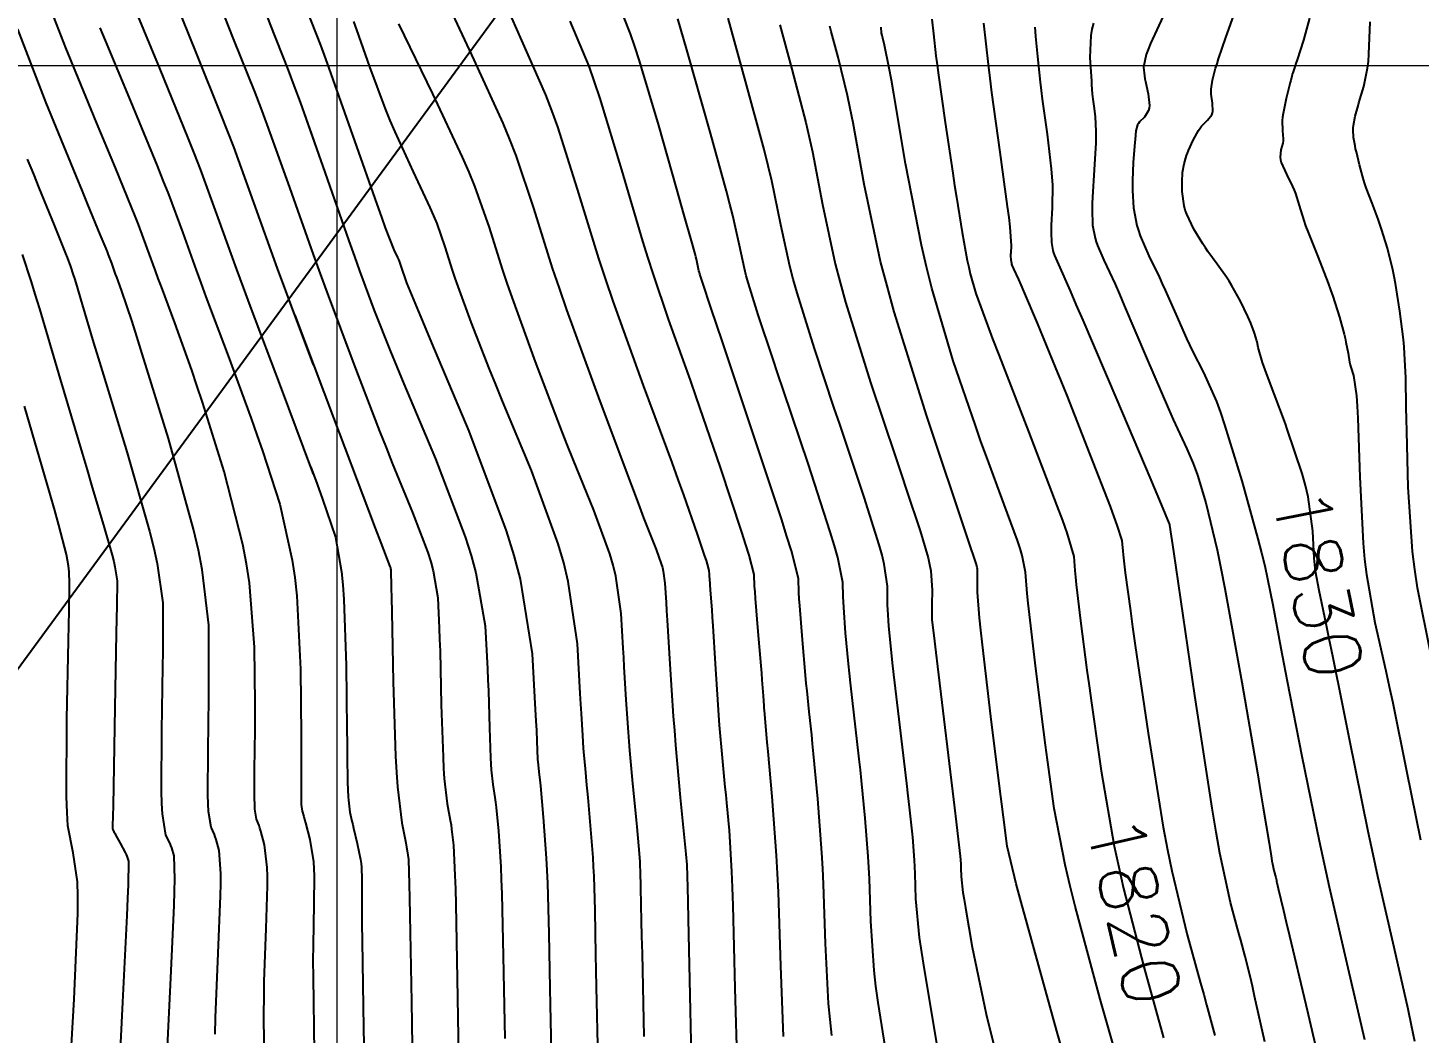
# Model space of a CAD drawing. Header units: metres. Extents: x 837475 to 838479, y 1189012 to 1191015.
# Drawn here: x 837855.7 to 837949.4, y 1189348.7 to 1189416.4 of the extents above; entities that cross this region are included whole.
import ezdxf

# ---------------------------------------------------------------- set-up
doc = ezdxf.new("R2010")
doc.units = ezdxf.units.M
doc.header["$LTSCALE"] = 0.3
doc.layers.add('COORD', color=7, linetype='Continuous', lineweight=20)
for name, color, linetype in [('CORREDORVIA', 70, 'Continuous'), ('COTAS 10', 1, 'Continuous'), ('COTAS INT', 252, 'Continuous')]:
    doc.layers.add(name, color=color, linetype=linetype)
doc.styles.get("Standard").update_dxf_attribs({"font": 'simplex.shx'})

msp = doc.modelspace()

# ---------------------------------------------------------------- linework, layer by layer
at = {"layer": 'COORD'}
for p, q in [((837876.514, 1189013.872), (837876.514, 1191013.872)), ((837476.514, 1189413.872), (838476.514, 1189413.872))]:
    msp.add_line(p, q, dxfattribs=at)
at = {"layer": 'CORREDORVIA'}
msp.add_lwpolyline([(838157.033, 1190996.193), (838237.174, 1190821.339), (838237.001, 1190602.875), (838240.031, 1190437.198), (838223.537, 1190366.272), (838212.196, 1190288.92), (838221.396, 1189997.878), (837954.545, 1189509.173), (837751.159, 1189231.384), (837593.191, 1189234.399), (837744.487, 1189686.609), (837750.277, 1189933.973), (837723.624, 1190051.525), (837726.092, 1190134.48), (837885.383, 1190229.429), (837983.184, 1190344.12), (837817.554, 1190502.187), (837798.033, 1190660.17), (837963.574, 1190795.982), (837910.676, 1191000.965)], close=True, dxfattribs=at)
at = {"layer": 'COTAS 10'}
for points in [[(837874.923, 1189393.712), (837873.663, 1189397.065), (837873.058, 1189398.698), (837872.502, 1189400.21), (837870.912, 1189404.648), (837869.552, 1189408.397), (837869.142, 1189409.472), (837868.717, 1189410.565), (837867.062, 1189414.648), (837865.606, 1189418.251)], [(837897.183, 1189348.498), (837897.061, 1189354.081), (837897.036, 1189355.247), (837897.015, 1189356.249), (837896.97, 1189358.498), (837896.936, 1189359.649), (837896.921, 1189359.959), (837896.904, 1189360.265), (837896.823, 1189361.339), (837896.704, 1189362.62), (837896.662, 1189363.056), (837896.617, 1189363.529), (837896.424, 1189365.531), (837896.224, 1189367.755), (837896.174, 1189368.367), (837896.127, 1189368.978), (837895.98, 1189371.17), (837895.847, 1189373.389), (837895.81, 1189374.016), (837895.773, 1189374.648), (837895.636, 1189376.979), (837895.27, 1189379.485), (837895.088, 1189380.229), (837894.87, 1189380.994), (837893.794, 1189383.936), (837892.398, 1189387.345), (837891.979, 1189388.404), (837891.546, 1189389.513), (837889.867, 1189393.936), (837888.314, 1189398.21), (837887.961, 1189399.225), (837887.642, 1189400.167), (837886.766, 1189402.963), (837885.783, 1189405.757), (837885.395, 1189406.697), (837884.958, 1189407.711), (837882.963, 1189411.975), (837881.058, 1189415.897), (837880.677, 1189416.695)], [(837913.656, 1189346.26), (837912.929, 1189350.777), (837912.784, 1189351.891), (837912.665, 1189352.945), (837912.44, 1189356.26), (837912.345, 1189359.106), (837912.307, 1189359.865), (837912.264, 1189360.611), (837912.067, 1189363.199), (837911.82, 1189365.735), (837911.745, 1189366.447), (837911.667, 1189367.164), (837911.073, 1189372.311), (837911.003, 1189372.958), (837910.938, 1189373.584), (837910.742, 1189375.667), (837910.614, 1189377.371), (837910.593, 1189377.758), (837910.576, 1189378.109), (837910.567, 1189379.073), (837910.224, 1189380.743), (837909.997, 1189381.539), (837909.714, 1189382.48), (837908.218, 1189387.083), (837906.568, 1189391.991), (837906.187, 1189393.124), (837905.84, 1189394.16), (837904.861, 1189397.083), (837904.203, 1189399.191), (837904.058, 1189399.713), (837903.928, 1189400.207), (837903.594, 1189401.768), (837903.156, 1189403.77), (837902.961, 1189404.542), (837902.734, 1189405.409), (837901.65, 1189409.327), (837900.528, 1189413.266), (837900.278, 1189414.145), (837900.053, 1189414.934), (837899.461, 1189417.02)], [(837916.557, 1189416.997), (837916.653, 1189416.012), (837916.827, 1189414.531), (837916.907, 1189413.927), (837917.001, 1189413.238), (837917.452, 1189410.045), (837917.953, 1189406.63), (837918.078, 1189405.801), (837918.198, 1189405.023), (837918.579, 1189402.632), (837918.93, 1189400.748), (837919.03, 1189400.29), (837919.132, 1189399.858), (837919.508, 1189398.526), (837920.285, 1189396.4), (837920.639, 1189395.468), (837921.053, 1189394.387), (837923.047, 1189389.241), (837924.967, 1189384.228), (837925.333, 1189383.231), (837925.628, 1189382.403), (837926.098, 1189380.821), (837926.169, 1189379.866), (837926.214, 1189379.432), (837926.268, 1189378.926), (837926.555, 1189376.486), (837926.984, 1189373.162), (837927.129, 1189372.097), (837927.285, 1189370.97), (837927.809, 1189367.329), (837927.944, 1189366.381), (837928.829, 1189361.316), (837929.127, 1189359.89), (837929.45, 1189358.454), (837930.808, 1189353.18), (837932.036, 1189348.805), (837932.147, 1189348.406)], [(837949.063, 1189348.16), (837948.842, 1189349.232), (837948.608, 1189350.329), (837947.659, 1189354.488), (837946.57, 1189359.265), (837946.249, 1189360.751), (837945.919, 1189362.307), (837944.656, 1189368.515), (837944.21, 1189370.752), (837943.539, 1189374.106), (837943.302, 1189375.272), (837943.096, 1189376.274), (837942.612, 1189378.515), (837942.378, 1189379.837), (837942.329, 1189380.26), (837942.287, 1189380.706), (837942.194, 1189382.524), (837941.882, 1189384.833), (837941.703, 1189385.591), (837941.482, 1189386.399), (837940.474, 1189389.38), (837940.35, 1189389.745), (837939.217, 1189392.773), (837938.997, 1189393.381), (837938.817, 1189393.889), (837938.505, 1189394.893), (837938.437, 1189395.267), (837938.411, 1189395.377), (837938.382, 1189395.492), (837938.253, 1189395.931), (837938.019, 1189396.528), (837937.924, 1189396.742), (837937.816, 1189396.977), (837937.32, 1189398), (837936.728, 1189399.09), (837936.56, 1189399.367), (837936.391, 1189399.634), (837935.765, 1189400.506), (837935.137, 1189401.354), (837934.965, 1189401.604), (837934.795, 1189401.862), (837934.19, 1189402.852), (837933.704, 1189403.871), (837933.609, 1189404.148), (837933.532, 1189404.422), (837933.395, 1189405.392), (837933.4, 1189406.259), (837933.412, 1189406.468), (837933.429, 1189406.664), (837933.527, 1189407.261), (837933.699, 1189407.815), (837933.762, 1189407.984), (837933.832, 1189408.16), (837934.139, 1189408.853), (837934.5, 1189409.507), (837934.603, 1189409.659), (837934.708, 1189409.798), (837935.1, 1189410.195), (837935.397, 1189410.563), (837935.442, 1189410.684), (837935.471, 1189410.814), (837935.441, 1189411.35), (837935.359, 1189411.945), (837935.354, 1189412.111), (837935.358, 1189412.278), (837935.437, 1189412.886), (837935.654, 1189413.702), (837935.744, 1189413.999), (837935.848, 1189414.328), (837936.33, 1189415.775), (837936.867, 1189417.265)], [(837855.657, 1189407.568), (837856.067, 1189406.563), (837856.439, 1189405.652), (837857.459, 1189403.139), (837858.097, 1189401.553), (837858.228, 1189401.227), (837858.339, 1189400.95), (837858.571, 1189400.354), (837858.753, 1189399.792), (837858.832, 1189399.536), (837858.922, 1189399.236), (837859.351, 1189397.789), (837860.125, 1189395.202), (837860.433, 1189394.183), (837860.782, 1189393.034), (837862.381, 1189387.789), (837863.884, 1189382.529), (837864.173, 1189381.37), (837864.406, 1189380.34), (837864.787, 1189377.691), (837864.785, 1189375.272), (837864.776, 1189374.386), (837864.764, 1189373.407), (837864.692, 1189369.089), (837864.677, 1189365.013), (837864.701, 1189364.185), (837864.737, 1189363.489), (837864.97, 1189362.06), (837865.246, 1189361.495), (837865.309, 1189361.343), (837865.367, 1189361.192), (837865.529, 1189360.662), (837865.569, 1189359.087), (837865.55, 1189358.278), (837865.518, 1189357.306), (837865.293, 1189352.448), (837865.05, 1189347.317)], [(837873.663, 1189397.065), (837876.264, 1189390.145), (837878.626, 1189383.916), (837879.081, 1189382.717), (837879.45, 1189381.747), (837880.061, 1189380.145), (837880.101, 1189380.042), (837880.108, 1189380.017), (837880.115, 1189379.994), (837880.127, 1189379.924), (837880.154, 1189378.732), (837880.17, 1189378.001), (837880.189, 1189377.096), (837880.288, 1189372.382), (837880.451, 1189367.367), (837880.51, 1189366.272), (837880.576, 1189365.304), (837880.863, 1189362.872), (837881.132, 1189361.522), (837881.186, 1189361.236), (837881.231, 1189360.989), (837881.319, 1189360.414), (837881.366, 1189358.748), (837881.386, 1189357.812), (837881.409, 1189356.671), (837881.513, 1189350.835), (837881.615, 1189344.935)]]:
    msp.add_lwpolyline(points, dxfattribs=at)
at = {"layer": 'COTAS INT'}
for points in [[(837874.923, 1189439.772), (837874.352, 1189438.675), (837873.185, 1189436.462), (837872.832, 1189435.818), (837872.466, 1189435.161), (837871.035, 1189432.675), (837869.825, 1189430.396), (837869.599, 1189429.868), (837869.42, 1189429.385), (837869.163, 1189428.015), (837869.309, 1189426.64), (837869.383, 1189426.153), (837869.472, 1189425.621), (837869.917, 1189423.32), (837870.564, 1189420.721), (837870.78, 1189420.002), (837871.013, 1189419.283), (837871.991, 1189416.687), (837873.218, 1189413.575), (837873.609, 1189412.531), (837874.022, 1189411.407), (837874.923, 1189408.868)], [(837868.31, 1189418.767), (837869.526, 1189415.668), (837870.968, 1189412.07), (837871.375, 1189411.002), (837871.787, 1189409.902)], [(837903.474, 1189346.279), (837903.314, 1189351.746), (837903.169, 1189357.305), (837903.127, 1189358.525), (837903.084, 1189359.605), (837902.921, 1189362.353), (837902.747, 1189364.227), (837902.697, 1189364.756), (837902.647, 1189365.291), (837902.457, 1189367.26), (837902.266, 1189369.447), (837902.215, 1189370.12), (837902.163, 1189370.821), (837901.983, 1189373.592), (837901.825, 1189376.153), (837901.788, 1189376.721), (837901.754, 1189377.228), (837901.656, 1189378.549), (837901.594, 1189379.311), (837901.582, 1189379.466), (837901.573, 1189379.596), (837901.561, 1189379.863), (837901.444, 1189380.306), (837901.369, 1189380.547), (837901.276, 1189380.84), (837900.783, 1189382.327), (837899.851, 1189384.969), (837899.481, 1189385.99), (837899.061, 1189387.137), (837897.139, 1189392.327), (837895.096, 1189398.012), (837894.599, 1189399.472), (837894.133, 1189400.882), (837892.701, 1189405.562), (837891.375, 1189409.746), (837890.975, 1189410.843), (837890.561, 1189411.914), (837888.95, 1189415.562), (837887.614, 1189418.646)], [(837871.62, 1189345.757), (837871.587, 1189350.033), (837871.596, 1189351.135), (837871.612, 1189352.202), (837871.736, 1189355.757), (837871.825, 1189358.643), (837871.819, 1189359.287), (837871.8, 1189359.865), (837871.622, 1189361.392), (837871.381, 1189362.322), (837871.322, 1189362.523), (837871.267, 1189362.699), (837871.097, 1189363.131), (837870.987, 1189363.806), (837870.97, 1189364.135), (837870.958, 1189364.526), (837870.965, 1189366.451), (837870.992, 1189369.134), (837870.994, 1189370.002), (837870.992, 1189370.925), (837870.964, 1189374.712), (837870.621, 1189379.046), (837870.42, 1189380.315), (837870.174, 1189381.613), (837868.904, 1189386.549), (837867.443, 1189391.202), (837867.076, 1189392.323), (837866.725, 1189393.371), (837865.594, 1189396.549), (837864.685, 1189398.966), (837864.475, 1189399.535), (837864.282, 1189400.059), (837863.733, 1189401.59), (837863.141, 1189403.176), (837862.921, 1189403.735), (837862.677, 1189404.346), (837861.59, 1189406.988), (837860.32, 1189410.042), (837859.96, 1189410.914), (837859.596, 1189411.796), (837858.25, 1189415.075), (837857.164, 1189417.908)], [(837874.923, 1189386.354), (837874.746, 1189386.838), (837872.766, 1189392.124), (837870.692, 1189397.641), (837870.211, 1189398.938), (837869.771, 1189400.136), (837868.519, 1189403.629), (837867.317, 1189406.891), (837866.908, 1189407.943), (837866.466, 1189409.06), (837864.597, 1189413.629), (837862.902, 1189417.735)], [(837890.985, 1189345.433), (837890.898, 1189349.555), (837890.876, 1189350.649), (837890.855, 1189351.723), (837890.788, 1189355.433), (837890.693, 1189358.811), (837890.654, 1189359.676), (837890.611, 1189360.511), (837890.412, 1189363.271), (837890.218, 1189365.364), (837890.178, 1189365.778), (837890.144, 1189366.119), (837890.071, 1189366.754), (837890.041, 1189367.004), (837890.035, 1189367.104), (837890.029, 1189367.217), (837890.012, 1189367.735), (837889.95, 1189369.101), (837889.916, 1189369.749), (837889.874, 1189370.514), (837889.66, 1189374.252), (837888.849, 1189379.291), (837888.429, 1189380.877), (837887.926, 1189382.545), (837885.407, 1189389.255), (837882.897, 1189395.199), (837882.399, 1189396.383), (837881.987, 1189397.367), (837881.212, 1189399.255), (837881.021, 1189399.78), (837880.978, 1189399.905), (837880.938, 1189400.021), (837880.831, 1189400.364), (837880.71, 1189400.707), (837880.663, 1189400.822), (837880.609, 1189400.947), (837880.364, 1189401.471), (837879.783, 1189402.95), (837879.518, 1189403.678), (837879.207, 1189404.543), (837877.706, 1189408.813), (837876.115, 1189413.321), (837875.747, 1189414.336), (837875.41, 1189415.25), (837874.455, 1189417.706)], [(837883.959, 1189418), (837885.715, 1189414.263), (837887.67, 1189409.995), (837888.125, 1189408.894), (837888.542, 1189407.827), (837889.734, 1189404.263), (837890.994, 1189400.24), (837891.453, 1189398.885), (837891.961, 1189397.424), (837894.195, 1189391.277), (837896.326, 1189385.587), (837896.769, 1189384.415), (837897.148, 1189383.418), (837897.987, 1189381.277), (837898.336, 1189380.322), (837898.407, 1189380.074), (837898.466, 1189379.833), (837898.585, 1189379.02), (837898.662, 1189377.717), (837898.695, 1189377.167), (837898.732, 1189376.535), (837898.91, 1189373.569), (837899.146, 1189370.063), (837899.22, 1189369.09), (837899.299, 1189368.117), (837899.615, 1189364.595), (837899.988, 1189360.766), (837900.057, 1189360.046), (837900.092, 1189358.521), (837900.113, 1189357.572), (837900.139, 1189356.394), (837900.272, 1189350.241), (837900.411, 1189344.057)], [(837909.813, 1189348.555), (837909.698, 1189349.633), (837909.601, 1189350.723), (837909.398, 1189354.755), (837909.264, 1189358.747), (837909.211, 1189359.811), (837909.15, 1189360.857), (837908.875, 1189364.487), (837908.59, 1189367.525), (837908.525, 1189368.198), (837908.465, 1189368.798), (837908.296, 1189370.359), (837908.146, 1189371.763), (837908.097, 1189372.264), (837908.045, 1189372.815), (837907.834, 1189375.209), (837907.652, 1189377.493), (837907.619, 1189377.973), (837907.594, 1189378.388), (837907.565, 1189379.337), (837907.098, 1189381.189), (837906.797, 1189382.172), (837906.421, 1189383.361), (837904.442, 1189389.353), (837902.426, 1189395.343), (837901.697, 1189397.511), (837901.078, 1189399.353), (837900.932, 1189399.821), (837900.9, 1189399.936), (837900.871, 1189400.046), (837900.797, 1189400.392), (837900.7, 1189400.836), (837900.657, 1189401.007), (837900.606, 1189401.2), (837900.366, 1189402.069), (837899.854, 1189403.872), (837899.375, 1189405.557), (837898.161, 1189409.838), (837896.865, 1189414.204), (837896.557, 1189415.161), (837896.271, 1189416.009), (837895.422, 1189418.161)], [(837894.084, 1189346.966), (837893.98, 1189351.818), (837893.956, 1189352.948), (837893.935, 1189353.986), (837893.879, 1189356.966), (837893.809, 1189359.291), (837893.778, 1189359.918), (837893.744, 1189360.536), (837893.581, 1189362.705), (837893.409, 1189364.582), (837893.369, 1189365.016), (837893.332, 1189365.413), (837893.225, 1189366.539), (837893.146, 1189367.42), (837893.126, 1189367.662), (837893.108, 1189367.904), (837893.049, 1189368.771), (837892.962, 1189370.242), (837892.926, 1189370.864), (837892.884, 1189371.579), (837892.688, 1189374.937), (837892.074, 1189379.137), (837891.768, 1189380.383), (837891.404, 1189381.665), (837889.601, 1189386.596), (837887.647, 1189391.272), (837887.189, 1189392.394), (837886.767, 1189393.44), (837885.539, 1189396.596), (837884.668, 1189398.995), (837884.47, 1189399.565), (837884.29, 1189400.094), (837883.799, 1189401.663), (837883.246, 1189403.232), (837883.029, 1189403.76), (837882.783, 1189404.329), (837881.663, 1189406.723), (837880.42, 1189409.424), (837880.097, 1189410.186), (837879.783, 1189410.955), (837878.726, 1189413.785), (837877.842, 1189416.29), (837877.637, 1189416.854)], [(837892.186, 1189416.862), (837893.452, 1189413.833), (837893.825, 1189412.792), (837894.208, 1189411.664), (837895.669, 1189406.862), (837897.077, 1189402.049), (837897.426, 1189400.916), (837897.758, 1189399.868), (837898.807, 1189396.801), (837899.91, 1189393.743), (837900.274, 1189392.701), (837900.665, 1189391.575), (837902.289, 1189386.801), (837903.729, 1189382.456), (837904.002, 1189381.6), (837904.222, 1189380.895), (837904.563, 1189379.6), (837904.598, 1189378.82), (837904.624, 1189378.439), (837904.658, 1189377.987), (837904.84, 1189375.758), (837905.033, 1189373.454), (837905.073, 1189372.954), (837905.108, 1189372.514), (837905.187, 1189371.423), (837905.229, 1189370.767), (837905.242, 1189370.601), (837905.254, 1189370.442), (837905.299, 1189369.924), (837905.401, 1189368.829), (837905.45, 1189368.306), (837905.507, 1189367.687), (837905.784, 1189364.66), (837906.075, 1189360.69), (837906.14, 1189359.478), (837906.199, 1189358.216), (837906.356, 1189353.251), (837906.538, 1189348.501)], [(837916.939, 1189347.765), (837916.044, 1189352.999), (837915.87, 1189354.148), (837915.729, 1189355.167), (837915.482, 1189357.765), (837915.425, 1189359.466), (837915.403, 1189359.919), (837915.377, 1189360.365), (837915.259, 1189361.912), (837915.049, 1189363.944), (837914.965, 1189364.696), (837914.869, 1189365.53), (837914, 1189372.858), (837913.909, 1189373.652), (837913.83, 1189374.354), (837913.65, 1189376.124), (837913.577, 1189377.249), (837913.566, 1189377.544), (837913.559, 1189377.831), (837913.569, 1189378.81), (837913.349, 1189380.297), (837913.198, 1189380.906), (837913.008, 1189381.599), (837911.995, 1189384.813), (837910.709, 1189388.639), (837910.347, 1189389.719), (837909.982, 1189390.808), (837908.644, 1189394.813), (837907.474, 1189398.562), (837907.216, 1189399.489), (837906.986, 1189400.369), (837906.391, 1189403.144), (837905.777, 1189406.125), (837905.534, 1189407.134), (837905.26, 1189408.222), (837904.009, 1189412.815), (837902.838, 1189417.069)], [(837906.307, 1189416.617), (837907.129, 1189413.628), (837908.068, 1189410.046), (837908.297, 1189409.058), (837908.514, 1189408.071), (837909.188, 1189404.521), (837910.043, 1189400.53), (837910.374, 1189399.266), (837910.745, 1189397.933), (837912.427, 1189392.543), (837914.125, 1189387.456), (837914.507, 1189386.314), (837914.85, 1189385.287), (837915.771, 1189382.543), (837916.301, 1189380.718), (837916.399, 1189380.272), (837916.475, 1189379.852), (837916.57, 1189378.547), (837916.542, 1189377.553), (837916.539, 1189377.329), (837916.539, 1189377.127), (837916.558, 1189376.582), (837916.723, 1189375.123), (837916.815, 1189374.346), (837916.927, 1189373.405), (837918.071, 1189363.896), (837918.185, 1189362.945), (837918.278, 1189362.154), (837918.452, 1189360.624), (837918.49, 1189360.119), (837918.498, 1189359.974), (837918.506, 1189359.826), (837918.525, 1189359.27), (837918.646, 1189358.193), (837918.719, 1189357.716), (837918.808, 1189357.162), (837919.27, 1189354.515), (837919.974, 1189351.062), (837920.215, 1189350), (837920.477, 1189348.891), (837921.59, 1189344.504)], [(837920.027, 1189416.738), (837920.33, 1189413.95), (837920.442, 1189413.037), (837920.567, 1189412.064), (837921.123, 1189408.041), (837921.628, 1189404.384), (837921.721, 1189403.641), (837921.793, 1189403.015), (837921.886, 1189401.728), (837921.857, 1189401.265), (837921.853, 1189401.159), (837921.852, 1189401.062), (837921.86, 1189400.79), (837921.902, 1189400.571), (837921.921, 1189400.507), (837921.943, 1189400.442), (837922.051, 1189400.194), (837922.371, 1189399.475), (837922.528, 1189399.112), (837922.714, 1189398.678), (837923.633, 1189396.52), (837924.855, 1189393.571), (837925.232, 1189392.638), (837925.627, 1189391.654), (837927.194, 1189387.683), (837928.543, 1189384.177), (837928.801, 1189383.488), (837929.008, 1189382.92), (837929.338, 1189381.885), (837929.374, 1189381.405), (837929.396, 1189381.187), (837929.423, 1189380.933), (837929.567, 1189379.707), (837929.911, 1189377.161), (837930.065, 1189376.074), (837930.244, 1189374.821), (837931.102, 1189368.918), (837932.128, 1189362.587), (837932.412, 1189361.066), (837932.696, 1189359.644), (837933.726, 1189355.345), (837934.64, 1189352.087), (837934.852, 1189351.322), (837935.047, 1189350.615), (837935.6, 1189348.56)], [(837927.424, 1189416.722), (837927.328, 1189416.317), (837927.255, 1189415.911), (837927.189, 1189414.427), (837927.267, 1189413.139), (837927.285, 1189412.856), (837927.302, 1189412.604), (837927.352, 1189411.96), (837927.405, 1189411.463), (837927.425, 1189411.304), (837927.446, 1189411.136), (837927.541, 1189410.452), (837927.595, 1189409.446), (837927.592, 1189409.076), (837927.581, 1189408.665), (837927.472, 1189406.847), (837927.359, 1189405.013), (837927.345, 1189404.591), (837927.338, 1189404.207), (837927.372, 1189403.13), (837927.538, 1189402.262), (837927.613, 1189402.008), (837927.701, 1189401.75), (837928.126, 1189400.77), (837928.878, 1189399.145), (837929.172, 1189398.48), (837929.503, 1189397.722), (837931.009, 1189394.205), (837932.489, 1189390.753), (837932.804, 1189390.035), (837933.077, 1189389.42), (837933.722, 1189388.061), (837934.147, 1189387.087), (837934.282, 1189386.716), (837934.424, 1189386.3), (837935, 1189384.434), (837935.75, 1189381.271), (837936.002, 1189380.038), (837936.273, 1189378.651), (837937.413, 1189372.352), (837938.464, 1189366.244), (837938.679, 1189364.976), (837938.862, 1189363.893), (837939.249, 1189361.511), (837939.403, 1189360.509), (837939.438, 1189360.296), (837939.47, 1189360.111), (837939.562, 1189359.675), (837939.626, 1189359.448), (837939.641, 1189359.395), (837939.654, 1189359.345), (837939.693, 1189359.202), (837939.738, 1189359.016), (837939.756, 1189358.94), (837939.776, 1189358.853), (837939.866, 1189358.451), (837940.214, 1189356.968), (837940.397, 1189356.199), (837940.617, 1189355.275), (837941.722, 1189350.647), (837942.852, 1189345.846)], [(837932.118, 1189417.214), (837931.271, 1189415.359), (837931.112, 1189414.961), (837930.985, 1189414.613), (837930.802, 1189413.774), (837930.866, 1189413.185), (837930.896, 1189412.994), (837930.932, 1189412.793), (837931.103, 1189411.965), (837931.191, 1189411.177), (837931.173, 1189411), (837931.137, 1189410.841), (837930.855, 1189410.412), (837930.524, 1189410.079), (837930.457, 1189409.98), (837930.401, 1189409.878), (837930.287, 1189409.482), (837930.233, 1189408.904), (837930.214, 1189408.686), (837930.194, 1189408.443), (837930.107, 1189407.356), (837930.052, 1189406.128), (837930.051, 1189405.795), (837930.056, 1189405.465), (837930.128, 1189404.3), (837930.355, 1189403.107), (837930.459, 1189402.759), (837930.58, 1189402.404), (837931.164, 1189401.058), (837931.866, 1189399.606), (837932.061, 1189399.184), (837932.257, 1189398.753), (837932.968, 1189397.125), (837933.69, 1189395.5), (837933.893, 1189395.072), (837934.097, 1189394.652), (837934.846, 1189393.213), (837935.7, 1189391.255), (837935.971, 1189390.509), (837936.257, 1189389.675), (837937.415, 1189385.922), (837938.5, 1189382.005), (837938.74, 1189381.066), (837938.954, 1189380.191), (837939.509, 1189377.556), (837940.042, 1189374.641), (837940.241, 1189373.588), (837940.464, 1189372.429), (837941.457, 1189367.359), (837942.627, 1189361.667), (837942.961, 1189360.116), (837943.3, 1189358.576), (837944.562, 1189353.105), (837945.683, 1189348.286)], [(837941.977, 1189417.071), (837941.557, 1189415.591), (837941.131, 1189414.27), (837941.047, 1189414.009), (837940.977, 1189413.794), (837940.846, 1189413.393), (837940.814, 1189413.293), (837940.806, 1189413.267), (837940.799, 1189413.242), (837940.778, 1189413.155), (837940.708, 1189412.874), (837940.671, 1189412.726), (837940.626, 1189412.548), (837940.397, 1189411.65), (837940.19, 1189410.651), (837940.158, 1189410.41), (837940.138, 1189410.184), (837940.158, 1189409.492), (837940.197, 1189408.933), (837940.188, 1189408.79), (837940.172, 1189408.653), (837940.042, 1189408.202), (837939.987, 1189407.699), (837940.017, 1189407.529), (837940.068, 1189407.346), (837940.414, 1189406.573), (837940.834, 1189405.726), (837940.931, 1189405.496), (837941.02, 1189405.268), (837941.271, 1189404.459), (837941.583, 1189403.445), (837941.709, 1189403.088), (837941.854, 1189402.697), (837942.522, 1189401.008), (837943.222, 1189399.224), (837943.388, 1189398.773), (837943.54, 1189398.341), (837943.987, 1189396.936), (837944.298, 1189395.783), (837944.364, 1189395.51), (837944.423, 1189395.256), (837944.563, 1189394.504), (837944.672, 1189393.896), (837944.711, 1189393.732), (837944.753, 1189393.571), (837944.937, 1189393.009), (837945.127, 1189391.624), (837945.173, 1189390.945), (837945.217, 1189390.138), (837945.351, 1189386.155), (837945.578, 1189381.723), (837945.68, 1189380.633), (837945.799, 1189379.603), (837946.371, 1189376.378), (837947.114, 1189373.119), (837947.341, 1189372.067), (837947.577, 1189370.951), (837948.506, 1189366.378), (837949.453, 1189361.728)], [(837950.13, 1189374.241), (837949.236, 1189378.709), (837949.057, 1189379.932), (837948.907, 1189381.148), (837948.611, 1189385.486), (837948.523, 1189389.233), (837948.504, 1189390.077), (837948.487, 1189390.836), (837948.446, 1189392.878), (837948.371, 1189394.468), (837948.333, 1189394.943), (837948.287, 1189395.433), (837948.058, 1189397.326), (837947.759, 1189399.19), (837947.669, 1189399.661), (837947.576, 1189400.113), (837947.213, 1189401.584), (837946.822, 1189402.867), (837946.711, 1189403.201), (837946.598, 1189403.525), (837946.182, 1189404.62), (837945.794, 1189405.643), (837945.699, 1189405.923), (837945.609, 1189406.201), (837945.331, 1189407.191), (837945.123, 1189408.069), (837945.076, 1189408.277), (837945.035, 1189408.47), (837944.929, 1189409.036), (837944.903, 1189409.538), (837944.912, 1189409.69), (837944.928, 1189409.847), (837945.047, 1189410.459), (837945.239, 1189411.161), (837945.301, 1189411.375), (837945.367, 1189411.597), (837945.639, 1189412.468), (837945.883, 1189413.698), (837945.931, 1189414.147), (837945.971, 1189414.643), (837946.046, 1189416.824)], [(837868.302, 1189348.654), (837868.331, 1189349.759), (837868.515, 1189354.103), (837868.672, 1189357.974), (837868.685, 1189358.782), (837868.685, 1189359.476), (837868.576, 1189361.027), (837868.374, 1189361.757), (837868.316, 1189361.933), (837868.256, 1189362.097), (837868.033, 1189362.596), (837867.862, 1189363.647), (837867.835, 1189364.16), (837867.818, 1189364.769), (837867.829, 1189367.77), (837867.878, 1189371.27), (837867.885, 1189372.194), (837867.888, 1189373.098), (837867.876, 1189376.201), (837867.439, 1189379.937), (837867.175, 1189381.241), (837866.849, 1189382.661), (837865.156, 1189388.761), (837863.397, 1189394.469), (837863.03, 1189395.642), (837862.715, 1189396.637), (837862.008, 1189398.761), (837861.682, 1189399.629), (837861.606, 1189399.833), (837861.537, 1189400.021), (837861.34, 1189400.571), (837861.128, 1189401.14), (837861.049, 1189401.341), (837860.961, 1189401.56), (837860.571, 1189402.509), (837859.741, 1189404.519), (837859.376, 1189405.408), (837858.953, 1189406.441), (837856.934, 1189411.372), (837855.032, 1189416.336)], [(837860.544, 1189416.42), (837860.899, 1189415.566), (837862.61, 1189411.468), (837864.392, 1189407.132), (837864.793, 1189406.129), (837865.155, 1189405.211), (837866.126, 1189402.61), (837867.026, 1189400.098), (837867.343, 1189399.236), (837867.689, 1189398.304), (837869.18, 1189394.336), (837870.736, 1189390.104), (837871.122, 1189389.004), (837871.489, 1189387.936), (837872.653, 1189384.336), (837873.499, 1189380.566), (837873.666, 1189379.39), (837873.803, 1189378.156), (837874.053, 1189373.222), (837874.096, 1189368.752), (837874.102, 1189367.81), (837874.106, 1189366.997), (837874.102, 1189365.132), (837874.099, 1189364.282), (837874.104, 1189364.11), (837874.111, 1189363.965), (837874.16, 1189363.667), (837874.278, 1189363.301), (837874.329, 1189363.113), (837874.388, 1189362.887), (837874.669, 1189361.757), (837874.916, 1189360.253), (837874.954, 1189359.792), (837874.978, 1189359.311), (837874.958, 1189357.411), (837874.894, 1189354.644), (837874.89, 1189353.617), (837874.894, 1189352.476), (837874.96, 1189347.411)], [(837926.981, 1189341.737), (837924.971, 1189348.85), (837922.956, 1189356.073), (837922.559, 1189357.539), (837922.231, 1189358.774), (837921.627, 1189361.307), (837921.367, 1189363.269), (837921.257, 1189364.144), (837921.129, 1189365.164), (837920.53, 1189370.045), (837919.959, 1189374.87), (837919.849, 1189375.854), (837919.761, 1189376.686), (837919.619, 1189378.42), (837919.618, 1189379.063), (837919.618, 1189379.208), (837919.619, 1189379.337), (837919.626, 1189379.682), (837919.62, 1189379.924), (837919.613, 1189379.989), (837919.603, 1189380.052), (837919.547, 1189380.272), (837918.992, 1189381.936), (837916.21, 1189390.272), (837914.016, 1189397.303), (837913.531, 1189399.042), (837913.1, 1189400.691), (837911.985, 1189405.897), (837911.252, 1189410.016), (837911.061, 1189410.981), (837910.876, 1189411.869), (837910.25, 1189414.441), (837909.775, 1189416.166), (837909.685, 1189416.521)], [(837929.6, 1189344.936), (837927.889, 1189351.015), (837926.203, 1189357.263), (837925.843, 1189358.715), (837925.53, 1189360.045), (837924.785, 1189363.844), (837924.326, 1189367.12), (837924.193, 1189368.121), (837924.057, 1189369.163), (837923.542, 1189373.266), (837923.114, 1189376.919), (837923.031, 1189377.678), (837922.965, 1189378.326), (837922.858, 1189379.757), (837922.636, 1189380.892), (837922.497, 1189381.355), (837922.325, 1189381.883), (837921.426, 1189384.326), (837920.221, 1189387.55), (837919.855, 1189388.57), (837919.477, 1189389.646), (837917.995, 1189393.991), (837916.548, 1189398.891), (837916.19, 1189400.316), (837915.851, 1189401.771), (837914.782, 1189407.273), (837913.989, 1189411.962), (837913.824, 1189412.904), (837913.683, 1189413.692), (837913.371, 1189415.253), (837913.244, 1189415.715), (837913.22, 1189415.81), (837913.2, 1189415.89), (837913.17, 1189416.063), (837913.133, 1189416.467)], [(837938.972, 1189348.127), (837938.279, 1189351.208), (837938.127, 1189351.872), (837937.992, 1189352.455), (837937.646, 1189353.881), (837937.351, 1189354.98), (837937.247, 1189355.358), (837937.133, 1189355.767), (837936.644, 1189357.51), (837935.943, 1189360.835), (837935.696, 1189362.241), (837935.426, 1189363.858), (837934.261, 1189371.455), (837932.839, 1189381.16), (837932.58, 1189382.928), (837932.578, 1189382.94), (837932.578, 1189382.949), (837932.574, 1189382.96), (837932.572, 1189382.965), (837932.57, 1189382.972), (837932.556, 1189383.007), (837932.003, 1189384.314), (837931.235, 1189386.127), (837929.015, 1189391.366), (837926.736, 1189396.72), (837926.273, 1189397.797), (837925.884, 1189398.697), (837925.088, 1189400.482), (837924.822, 1189401.096), (837924.767, 1189401.258), (837924.72, 1189401.416), (837924.616, 1189401.96), (837924.595, 1189402.634), (837924.599, 1189402.875), (837924.608, 1189403.139), (837924.679, 1189404.288), (837924.687, 1189405.84), (837924.656, 1189406.358), (837924.612, 1189406.915), (837924.332, 1189409.246), (837924.005, 1189411.62), (837923.93, 1189412.203), (837923.863, 1189412.754), (837923.677, 1189414.479), (837923.556, 1189415.839), (837923.529, 1189416.16), (837923.506, 1189416.457)], [(837874.022, 1189411.407), (837875.698, 1189406.687), (837877.313, 1189402.075), (837877.688, 1189401.02), (837878.032, 1189400.06), (837879.011, 1189397.391), (837880.114, 1189394.615), (837880.535, 1189393.587), (837881.007, 1189392.447), (837883.129, 1189387.391), (837885.134, 1189382.145), (837885.532, 1189380.884), (837885.861, 1189379.706), (837886.483, 1189376.143), (837886.634, 1189373.253), (837886.667, 1189372.5), (837886.696, 1189371.766), (837886.771, 1189369.284), (837886.836, 1189367.267), (837886.86, 1189366.827), (837886.886, 1189366.438), (837887.002, 1189365.46), (837887.14, 1189364.587), (837887.18, 1189364.264), (837887.222, 1189363.906), (837887.381, 1189362.319), (837887.53, 1189359.923), (837887.565, 1189359.055), (837887.598, 1189358.098), (837887.696, 1189353.9), (837887.775, 1189349.461), (837887.796, 1189348.351)], [(837871.787, 1189409.902), (837873.305, 1189405.668), (837874.908, 1189401.143), (837875.373, 1189399.859), (837875.847, 1189398.562), (837877.637, 1189393.768), (837879.37, 1189389.265), (837879.808, 1189388.152), (837880.228, 1189387.097), (837881.595, 1189383.768), (837882.617, 1189381.093), (837882.82, 1189380.45), (837882.988, 1189379.85), (837883.305, 1189378.034), (837883.394, 1189375.993), (837883.418, 1189375.25), (837883.443, 1189374.431), (837883.529, 1189370.833), (837883.644, 1189367.317), (837883.685, 1189366.549), (837883.731, 1189365.871), (837883.932, 1189364.166), (837884.136, 1189363.054), (837884.183, 1189362.75), (837884.226, 1189362.447), (837884.35, 1189361.367), (837884.448, 1189359.336), (837884.476, 1189358.434), (837884.503, 1189357.384), (837884.605, 1189352.368), (837884.695, 1189347.198)], [(837855.325, 1189401.158), (837855.92, 1189399.319), (837856.176, 1189398.481), (837856.473, 1189397.499), (837857.876, 1189392.764), (837859.343, 1189387.783), (837859.68, 1189386.646), (837859.987, 1189385.614), (837860.845, 1189382.764), (837861.378, 1189380.897), (837861.481, 1189380.486), (837861.563, 1189380.12), (837861.699, 1189379.181), (837861.682, 1189377.481), (837861.668, 1189376.637), (837861.651, 1189375.63), (837861.56, 1189370.643), (837861.432, 1189364.021), (837861.406, 1189362.688), (837861.405, 1189362.535), (837861.405, 1189362.505), (837861.406, 1189362.48), (837861.412, 1189362.433), (837861.495, 1189362.282), (837861.544, 1189362.192), (837861.605, 1189362.081), (837861.917, 1189361.505), (837862.239, 1189360.886), (837862.305, 1189360.748), (837862.362, 1189360.624), (837862.483, 1189360.297), (837862.454, 1189358.698), (837862.416, 1189357.773), (837862.365, 1189356.638), (837862.071, 1189350.794), (837861.769, 1189344.874)], [(837874.908, 1189401.143), (837874.923, 1189401.1)], [(837858.489, 1189345.199), (837858.819, 1189350.997), (837859.059, 1189356.777), (837859.065, 1189357.942), (837859.044, 1189358.917), (837858.747, 1189360.863), (837858.396, 1189362.68), (837858.341, 1189363.573), (837858.305, 1189364.636), (837858.323, 1189369.884), (837858.434, 1189375.145), (837858.455, 1189376.217), (837858.472, 1189377.122), (837858.499, 1189378.997), (837858.47, 1189379.773), (837858.452, 1189379.984), (837858.429, 1189380.194), (837858.31, 1189380.939), (837857.783, 1189382.92), (837857.503, 1189383.909), (837857.166, 1189385.089), (837855.462, 1189390.939)], [(837874.746, 1189386.838), (837875.168, 1189385.686), (837875.535, 1189384.669), (837876.401, 1189382.124), (837876.821, 1189379.785), (837876.906, 1189378.899), (837876.978, 1189377.909), (837877.122, 1189373.473), (837877.172, 1189369.154), (837877.183, 1189368.238), (837877.193, 1189367.444), (837877.222, 1189365.59), (837877.26, 1189364.639), (837877.276, 1189364.416), (837877.294, 1189364.21), (837877.379, 1189363.608), (837877.515, 1189362.985), (837877.565, 1189362.765), (837877.621, 1189362.526), (837877.868, 1189361.491), (837878.088, 1189360.409), (837878.126, 1189360.139), (837878.155, 1189359.883), (837878.18, 1189359.065), (837878.175, 1189357.087), (837878.185, 1189356.098), (837878.2, 1189354.918), (837878.299, 1189349.065), (837878.404, 1189343.302)]]:
    msp.add_lwpolyline(points, dxfattribs=at)

# ---------------------------------------------------------------- texts
at = {"layer": 'COTAS 10', "char_height": 3.8, "attachment_point": 7}
for s, insert, rotation in [('1830', (837939.407, 1189385.03), 281.35647), ('1820', (837926.864, 1189362.923), 282.86568)]:
    msp.add_mtext(s, dxfattribs=dict(at, insert=insert, rotation=rotation))

doc.saveas('drawing.dxf')
